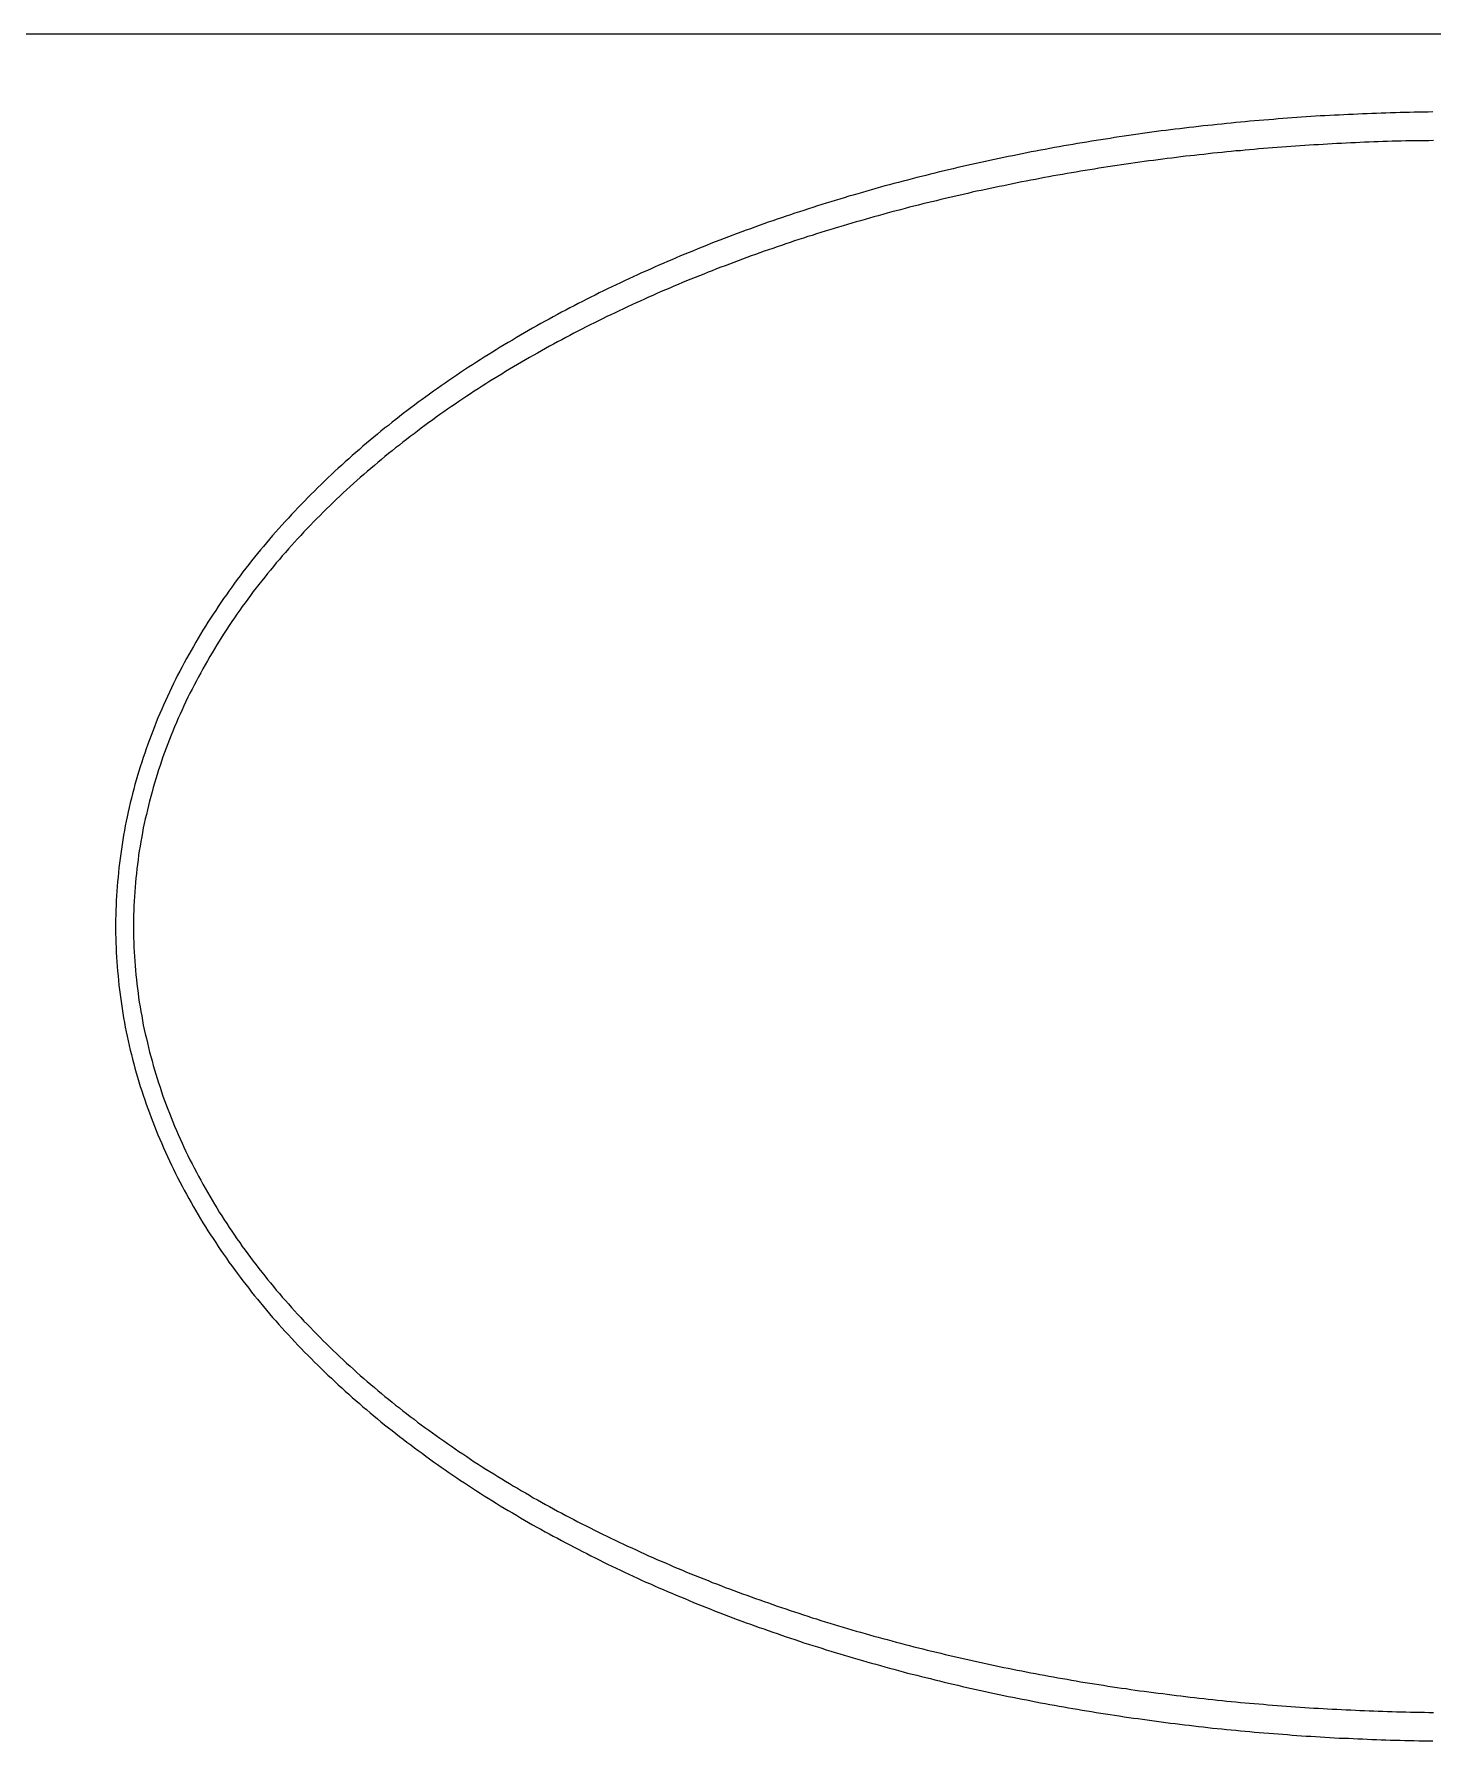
# Model space of a CAD drawing. Header units: millimetres. Extents: x 0 to 3800, y -67 to 2530.
# Drawn here: x 2333.95 to 2342.63, y 1515.71 to 1526.29 of the extents above; entities that cross this region are included whole.
import ezdxf

# ---------------------------------------------------------------- set-up
doc = ezdxf.new("R2010")
doc.units = ezdxf.units.MM
doc.layers.add('내부선 및 부속', color=4, linetype='Continuous')

msp = doc.modelspace()

# ---------------------------------------------------------------- linework, layer by layer
at = {"layer": '내부선 및 부속', "linetype": 'Continuous'}
msp.add_line((2363.939, 1526.289), (2321.663, 1526.289), dxfattribs=at)
at = {"layer": '내부선 및 부속', "linetype": 'Continuous', "flags": 128}
for points in [[(2342.626, 1525.807), (2342.597, 1525.806), (2342.568, 1525.806), (2342.539, 1525.805), (2342.51, 1525.805), (2342.481, 1525.804), (2342.451, 1525.804), (2342.422, 1525.803), (2342.393, 1525.802), (2342.364, 1525.801), (2342.335, 1525.8), (2342.306, 1525.799), (2342.277, 1525.798), (2342.248, 1525.797), (2342.218, 1525.796), (2342.189, 1525.795), (2342.16, 1525.794), (2342.131, 1525.792), (2342.102, 1525.791), (2342.073, 1525.79), (2342.044, 1525.788), (2342.015, 1525.787), (2341.986, 1525.785), (2341.956, 1525.783), (2341.927, 1525.782), (2341.898, 1525.78), (2341.869, 1525.778), (2341.84, 1525.776), (2341.811, 1525.774), (2341.782, 1525.772), (2341.753, 1525.77), (2341.724, 1525.768), (2341.695, 1525.766), (2341.666, 1525.764), (2341.637, 1525.761), (2341.608, 1525.759), (2341.578, 1525.757), (2341.549, 1525.754), (2341.52, 1525.752), (2341.491, 1525.749), (2341.462, 1525.746), (2341.433, 1525.744), (2341.404, 1525.741), (2341.375, 1525.738), (2341.346, 1525.735), (2341.317, 1525.732), (2341.288, 1525.729), (2341.259, 1525.726), (2341.23, 1525.723), (2341.201, 1525.72), (2341.172, 1525.717), (2341.143, 1525.713), (2341.114, 1525.71), (2341.086, 1525.707), (2341.057, 1525.703), (2341.028, 1525.7), (2340.999, 1525.696), (2340.97, 1525.692), (2340.941, 1525.689), (2340.912, 1525.685), (2340.883, 1525.681), (2340.854, 1525.677), (2340.825, 1525.673), (2340.797, 1525.669), (2340.768, 1525.665), (2340.739, 1525.661), (2340.71, 1525.656), (2340.681, 1525.652), (2340.652, 1525.648), (2340.624, 1525.643), (2340.595, 1525.639), (2340.566, 1525.634), (2340.537, 1525.63), (2340.508, 1525.625), (2340.48, 1525.62), (2340.451, 1525.616), (2340.422, 1525.611), (2340.393, 1525.606), (2340.365, 1525.601), (2340.336, 1525.596), (2340.307, 1525.591), (2340.279, 1525.586), (2340.25, 1525.58), (2340.221, 1525.575), (2340.193, 1525.57), (2340.164, 1525.564), (2340.135, 1525.559), (2340.107, 1525.553), (2340.078, 1525.548), (2340.05, 1525.542), (2340.021, 1525.536), (2339.992, 1525.53), (2339.964, 1525.524), (2339.935, 1525.518), (2339.907, 1525.512), (2339.907, 1525.512), (2339.878, 1525.506), (2339.85, 1525.5), (2339.821, 1525.494), (2339.793, 1525.488), (2339.764, 1525.481), (2339.736, 1525.475), (2339.708, 1525.468), (2339.679, 1525.462), (2339.651, 1525.455), (2339.622, 1525.449), (2339.594, 1525.442), (2339.566, 1525.435), (2339.537, 1525.428), (2339.509, 1525.421), (2339.481, 1525.414), (2339.453, 1525.407), (2339.424, 1525.4), (2339.396, 1525.393), (2339.368, 1525.385), (2339.34, 1525.378), (2339.312, 1525.37), (2339.283, 1525.363), (2339.255, 1525.355), (2339.227, 1525.348), (2339.199, 1525.34), (2339.171, 1525.332), (2339.143, 1525.324), (2339.115, 1525.316), (2339.087, 1525.308), (2339.059, 1525.3), (2339.031, 1525.292), (2339.003, 1525.284), (2338.975, 1525.275), (2338.947, 1525.267), (2338.919, 1525.259), (2338.891, 1525.25), (2338.863, 1525.241), (2338.836, 1525.233), (2338.808, 1525.224), (2338.78, 1525.215), (2338.752, 1525.206), (2338.724, 1525.197), (2338.697, 1525.188), (2338.669, 1525.179), (2338.641, 1525.17), (2338.614, 1525.161), (2338.586, 1525.151), (2338.559, 1525.142), (2338.531, 1525.132), (2338.503, 1525.123), (2338.476, 1525.113), (2338.448, 1525.103), (2338.421, 1525.093), (2338.394, 1525.083), (2338.366, 1525.074), (2338.339, 1525.063), (2338.311, 1525.053), (2338.284, 1525.043), (2338.257, 1525.033), (2338.23, 1525.022), (2338.202, 1525.012), (2338.175, 1525.001), (2338.148, 1524.991), (2338.121, 1524.98), (2338.094, 1524.969), (2338.067, 1524.958), (2338.04, 1524.947), (2338.013, 1524.936), (2337.986, 1524.925), (2337.959, 1524.914), (2337.932, 1524.903), (2337.905, 1524.891), (2337.878, 1524.88), (2337.852, 1524.868), (2337.825, 1524.857), (2337.798, 1524.845), (2337.772, 1524.833), (2337.745, 1524.821), (2337.718, 1524.809), (2337.692, 1524.797), (2337.665, 1524.785), (2337.639, 1524.773), (2337.612, 1524.761), (2337.586, 1524.748), (2337.56, 1524.736), (2337.533, 1524.723), (2337.507, 1524.71), (2337.481, 1524.698), (2337.455, 1524.685), (2337.429, 1524.672), (2337.403, 1524.659), (2337.377, 1524.646), (2337.351, 1524.632), (2337.325, 1524.619), (2337.299, 1524.606), (2337.273, 1524.592), (2337.247, 1524.579), (2337.221, 1524.565), (2337.196, 1524.551), (2337.17, 1524.537), (2337.17, 1524.537), (2337.144, 1524.523), (2337.119, 1524.509), (2337.093, 1524.495), (2337.068, 1524.481), (2337.042, 1524.467), (2337.017, 1524.452), (2336.992, 1524.438), (2336.967, 1524.423), (2336.941, 1524.408), (2336.916, 1524.393), (2336.891, 1524.378), (2336.866, 1524.363), (2336.841, 1524.348), (2336.816, 1524.333), (2336.792, 1524.318), (2336.767, 1524.302), (2336.742, 1524.287), (2336.717, 1524.271), (2336.693, 1524.255), (2336.668, 1524.24), (2336.644, 1524.224), (2336.62, 1524.208), (2336.595, 1524.191), (2336.571, 1524.175), (2336.547, 1524.159), (2336.523, 1524.142), (2336.499, 1524.126), (2336.475, 1524.109), (2336.451, 1524.092), (2336.427, 1524.075), (2336.403, 1524.058), (2336.38, 1524.041), (2336.356, 1524.024), (2336.332, 1524.007), (2336.309, 1523.989), (2336.286, 1523.972), (2336.262, 1523.954), (2336.239, 1523.937), (2336.216, 1523.919), (2336.193, 1523.901), (2336.17, 1523.883), (2336.147, 1523.864), (2336.124, 1523.846), (2336.101, 1523.828), (2336.079, 1523.809), (2336.056, 1523.791), (2336.034, 1523.772), (2336.012, 1523.753), (2335.989, 1523.734), (2335.967, 1523.715), (2335.945, 1523.696), (2335.923, 1523.677), (2335.901, 1523.657), (2335.879, 1523.638), (2335.858, 1523.618), (2335.836, 1523.599), (2335.815, 1523.579), (2335.794, 1523.559), (2335.772, 1523.539), (2335.751, 1523.519), (2335.73, 1523.498), (2335.709, 1523.478), (2335.689, 1523.457), (2335.668, 1523.437), (2335.647, 1523.416), (2335.627, 1523.395), (2335.607, 1523.374), (2335.586, 1523.353), (2335.566, 1523.332), (2335.546, 1523.311), (2335.527, 1523.289), (2335.507, 1523.268), (2335.487, 1523.246), (2335.468, 1523.225), (2335.449, 1523.203), (2335.429, 1523.181), (2335.41, 1523.159), (2335.391, 1523.136), (2335.373, 1523.114), (2335.354, 1523.092), (2335.335, 1523.069), (2335.317, 1523.046), (2335.299, 1523.024), (2335.281, 1523.001), (2335.263, 1522.978), (2335.245, 1522.955), (2335.227, 1522.931), (2335.21, 1522.908), (2335.193, 1522.885), (2335.175, 1522.861), (2335.158, 1522.837), (2335.142, 1522.814), (2335.125, 1522.79), (2335.108, 1522.766), (2335.092, 1522.742), (2335.076, 1522.717), (2335.06, 1522.693), (2335.044, 1522.669), (2335.028, 1522.644), (2335.013, 1522.619), (2335.013, 1522.619), (2334.997, 1522.595), (2334.982, 1522.57), (2334.967, 1522.545), (2334.952, 1522.52), (2334.938, 1522.494), (2334.923, 1522.469), (2334.909, 1522.444), (2334.895, 1522.418), (2334.881, 1522.392), (2334.867, 1522.367), (2334.854, 1522.341), (2334.84, 1522.315), (2334.827, 1522.289), (2334.814, 1522.263), (2334.801, 1522.236), (2334.789, 1522.21), (2334.777, 1522.184), (2334.764, 1522.157), (2334.753, 1522.13), (2334.741, 1522.104), (2334.729, 1522.077), (2334.718, 1522.05), (2334.707, 1522.023), (2334.696, 1521.996), (2334.685, 1521.969), (2334.675, 1521.942), (2334.665, 1521.914), (2334.655, 1521.887), (2334.645, 1521.859), (2334.636, 1521.832), (2334.626, 1521.804), (2334.617, 1521.776), (2334.608, 1521.748), (2334.6, 1521.721), (2334.591, 1521.693), (2334.583, 1521.665), (2334.575, 1521.637), (2334.568, 1521.608), (2334.56, 1521.58), (2334.553, 1521.552), (2334.546, 1521.524), (2334.54, 1521.495), (2334.533, 1521.467), (2334.527, 1521.438), (2334.521, 1521.41), (2334.515, 1521.381), (2334.51, 1521.352), (2334.505, 1521.324), (2334.5, 1521.295), (2334.495, 1521.266), (2334.491, 1521.237), (2334.487, 1521.208), (2334.483, 1521.179), (2334.479, 1521.15), (2334.476, 1521.121), (2334.472, 1521.092), (2334.47, 1521.063), (2334.467, 1521.034), (2334.465, 1521.005), (2334.462, 1520.976), (2334.461, 1520.947), (2334.459, 1520.918), (2334.458, 1520.889), (2334.457, 1520.859), (2334.456, 1520.83), (2334.455, 1520.801), (2334.455, 1520.772), (2334.455, 1520.743), (2334.455, 1520.714), (2334.456, 1520.684), (2334.457, 1520.655), (2334.458, 1520.626), (2334.459, 1520.597), (2334.461, 1520.568), (2334.462, 1520.539), (2334.465, 1520.51), (2334.467, 1520.48), (2334.47, 1520.451), (2334.472, 1520.422), (2334.476, 1520.393), (2334.479, 1520.364), (2334.483, 1520.335), (2334.487, 1520.306), (2334.491, 1520.278), (2334.495, 1520.249), (2334.5, 1520.22), (2334.505, 1520.191), (2334.51, 1520.162), (2334.515, 1520.134), (2334.521, 1520.105), (2334.527, 1520.077), (2334.533, 1520.048), (2334.54, 1520.02), (2334.546, 1519.991), (2334.553, 1519.963), (2334.56, 1519.935), (2334.568, 1519.906), (2334.575, 1519.878), (2334.583, 1519.85), (2334.591, 1519.822), (2334.591, 1519.822), (2334.6, 1519.794), (2334.608, 1519.766), (2334.617, 1519.738), (2334.626, 1519.711), (2334.636, 1519.683), (2334.645, 1519.655), (2334.655, 1519.628), (2334.665, 1519.601), (2334.675, 1519.573), (2334.685, 1519.546), (2334.696, 1519.519), (2334.707, 1519.492), (2334.718, 1519.465), (2334.729, 1519.438), (2334.741, 1519.411), (2334.753, 1519.384), (2334.764, 1519.358), (2334.777, 1519.331), (2334.789, 1519.305), (2334.801, 1519.278), (2334.814, 1519.252), (2334.827, 1519.226), (2334.84, 1519.2), (2334.854, 1519.174), (2334.867, 1519.148), (2334.881, 1519.122), (2334.895, 1519.097), (2334.909, 1519.071), (2334.923, 1519.046), (2334.938, 1519.02), (2334.952, 1518.995), (2334.967, 1518.97), (2334.982, 1518.945), (2334.997, 1518.92), (2335.013, 1518.895), (2335.028, 1518.871), (2335.044, 1518.846), (2335.06, 1518.822), (2335.076, 1518.797), (2335.092, 1518.773), (2335.108, 1518.749), (2335.125, 1518.725), (2335.142, 1518.701), (2335.158, 1518.677), (2335.175, 1518.654), (2335.193, 1518.63), (2335.21, 1518.607), (2335.227, 1518.583), (2335.245, 1518.56), (2335.263, 1518.537), (2335.281, 1518.514), (2335.299, 1518.491), (2335.317, 1518.468), (2335.335, 1518.446), (2335.354, 1518.423), (2335.373, 1518.401), (2335.391, 1518.378), (2335.41, 1518.356), (2335.429, 1518.334), (2335.449, 1518.312), (2335.468, 1518.29), (2335.487, 1518.268), (2335.507, 1518.247), (2335.527, 1518.225), (2335.546, 1518.204), (2335.566, 1518.183), (2335.586, 1518.161), (2335.607, 1518.14), (2335.627, 1518.119), (2335.647, 1518.099), (2335.668, 1518.078), (2335.689, 1518.057), (2335.709, 1518.037), (2335.73, 1518.016), (2335.751, 1517.996), (2335.772, 1517.976), (2335.794, 1517.956), (2335.815, 1517.936), (2335.836, 1517.916), (2335.858, 1517.896), (2335.879, 1517.877), (2335.901, 1517.857), (2335.923, 1517.838), (2335.945, 1517.819), (2335.967, 1517.8), (2335.989, 1517.78), (2336.012, 1517.762), (2336.034, 1517.743), (2336.056, 1517.724), (2336.079, 1517.705), (2336.101, 1517.687), (2336.124, 1517.668), (2336.147, 1517.65), (2336.17, 1517.632), (2336.193, 1517.614), (2336.216, 1517.596), (2336.239, 1517.578), (2336.262, 1517.56), (2336.286, 1517.543), (2336.309, 1517.525), (2336.309, 1517.525), (2336.332, 1517.508), (2336.356, 1517.491), (2336.38, 1517.473), (2336.403, 1517.456), (2336.427, 1517.439), (2336.451, 1517.422), (2336.475, 1517.406), (2336.499, 1517.389), (2336.523, 1517.372), (2336.547, 1517.356), (2336.571, 1517.34), (2336.595, 1517.323), (2336.62, 1517.307), (2336.644, 1517.291), (2336.668, 1517.275), (2336.693, 1517.259), (2336.717, 1517.244), (2336.742, 1517.228), (2336.767, 1517.212), (2336.792, 1517.197), (2336.816, 1517.182), (2336.841, 1517.166), (2336.866, 1517.151), (2336.891, 1517.136), (2336.916, 1517.121), (2336.941, 1517.107), (2336.967, 1517.092), (2336.992, 1517.077), (2337.017, 1517.063), (2337.042, 1517.048), (2337.068, 1517.034), (2337.093, 1517.02), (2337.119, 1517.005), (2337.144, 1516.991), (2337.17, 1516.977), (2337.196, 1516.964), (2337.221, 1516.95), (2337.247, 1516.936), (2337.273, 1516.923), (2337.299, 1516.909), (2337.325, 1516.896), (2337.351, 1516.882), (2337.377, 1516.869), (2337.403, 1516.856), (2337.429, 1516.843), (2337.455, 1516.83), (2337.481, 1516.817), (2337.507, 1516.804), (2337.533, 1516.792), (2337.56, 1516.779), (2337.586, 1516.767), (2337.612, 1516.754), (2337.639, 1516.742), (2337.665, 1516.73), (2337.692, 1516.717), (2337.718, 1516.705), (2337.745, 1516.693), (2337.772, 1516.682), (2337.798, 1516.67), (2337.825, 1516.658), (2337.852, 1516.646), (2337.878, 1516.635), (2337.905, 1516.623), (2337.932, 1516.612), (2337.959, 1516.601), (2337.986, 1516.59), (2338.013, 1516.578), (2338.04, 1516.567), (2338.067, 1516.556), (2338.094, 1516.545), (2338.121, 1516.535), (2338.148, 1516.524), (2338.175, 1516.513), (2338.202, 1516.503), (2338.23, 1516.492), (2338.257, 1516.482), (2338.284, 1516.472), (2338.311, 1516.461), (2338.339, 1516.451), (2338.366, 1516.441), (2338.394, 1516.431), (2338.421, 1516.421), (2338.448, 1516.411), (2338.476, 1516.402), (2338.503, 1516.392), (2338.531, 1516.382), (2338.559, 1516.373), (2338.586, 1516.363), (2338.614, 1516.354), (2338.641, 1516.345), (2338.669, 1516.336), (2338.697, 1516.326), (2338.724, 1516.317), (2338.752, 1516.308), (2338.78, 1516.3), (2338.808, 1516.291), (2338.836, 1516.282), (2338.863, 1516.273), (2338.891, 1516.265), (2338.919, 1516.256), (2338.919, 1516.256), (2338.947, 1516.248), (2338.975, 1516.239), (2339.003, 1516.231), (2339.031, 1516.223), (2339.059, 1516.215), (2339.087, 1516.206), (2339.115, 1516.198), (2339.143, 1516.19), (2339.171, 1516.183), (2339.199, 1516.175), (2339.227, 1516.167), (2339.255, 1516.159), (2339.283, 1516.152), (2339.312, 1516.144), (2339.34, 1516.137), (2339.368, 1516.129), (2339.396, 1516.122), (2339.424, 1516.115), (2339.453, 1516.108), (2339.481, 1516.101), (2339.509, 1516.094), (2339.537, 1516.087), (2339.566, 1516.08), (2339.594, 1516.073), (2339.622, 1516.066), (2339.651, 1516.059), (2339.679, 1516.053), (2339.708, 1516.046), (2339.736, 1516.04), (2339.764, 1516.033), (2339.793, 1516.027), (2339.821, 1516.021), (2339.85, 1516.014), (2339.878, 1516.008), (2339.907, 1516.002), (2339.935, 1515.996), (2339.964, 1515.99), (2339.992, 1515.984), (2340.021, 1515.979), (2340.05, 1515.973), (2340.078, 1515.967), (2340.107, 1515.962), (2340.135, 1515.956), (2340.164, 1515.95), (2340.193, 1515.945), (2340.221, 1515.94), (2340.25, 1515.934), (2340.279, 1515.929), (2340.307, 1515.924), (2340.336, 1515.919), (2340.365, 1515.914), (2340.393, 1515.909), (2340.422, 1515.904), (2340.451, 1515.899), (2340.48, 1515.894), (2340.508, 1515.89), (2340.537, 1515.885), (2340.566, 1515.88), (2340.595, 1515.876), (2340.624, 1515.871), (2340.652, 1515.867), (2340.681, 1515.863), (2340.71, 1515.858), (2340.739, 1515.854), (2340.768, 1515.85), (2340.797, 1515.846), (2340.825, 1515.842), (2340.854, 1515.838), (2340.883, 1515.834), (2340.912, 1515.83), (2340.941, 1515.826), (2340.97, 1515.822), (2340.999, 1515.819), (2341.028, 1515.815), (2341.057, 1515.812), (2341.086, 1515.808), (2341.114, 1515.805), (2341.143, 1515.801), (2341.172, 1515.798), (2341.201, 1515.795), (2341.23, 1515.792), (2341.259, 1515.788), (2341.288, 1515.785), (2341.317, 1515.782), (2341.346, 1515.779), (2341.375, 1515.777), (2341.404, 1515.774), (2341.433, 1515.771), (2341.462, 1515.768), (2341.491, 1515.766), (2341.52, 1515.763), (2341.549, 1515.76), (2341.578, 1515.758), (2341.608, 1515.756), (2341.637, 1515.753), (2341.666, 1515.751), (2341.695, 1515.749), (2341.724, 1515.747), (2341.753, 1515.744), (2341.782, 1515.742), (2341.782, 1515.742), (2341.811, 1515.74), (2341.84, 1515.738), (2341.869, 1515.737), (2341.898, 1515.735), (2341.927, 1515.733), (2341.956, 1515.731), (2341.986, 1515.73), (2342.015, 1515.728), (2342.044, 1515.726), (2342.073, 1515.725), (2342.102, 1515.724), (2342.131, 1515.722), (2342.16, 1515.721), (2342.189, 1515.72), (2342.218, 1515.718), (2342.248, 1515.717), (2342.277, 1515.716), (2342.306, 1515.715), (2342.335, 1515.714), (2342.364, 1515.713), (2342.393, 1515.713), (2342.422, 1515.712), (2342.451, 1515.711), (2342.481, 1515.71), (2342.51, 1515.71), (2342.539, 1515.709), (2342.568, 1515.709), (2342.597, 1515.708), (2342.626, 1515.708)], [(2342.63, 1525.63), (2342.601, 1525.629), (2342.573, 1525.629), (2342.544, 1525.629), (2342.516, 1525.628), (2342.487, 1525.627), (2342.458, 1525.627), (2342.43, 1525.626), (2342.401, 1525.625), (2342.373, 1525.625), (2342.344, 1525.624), (2342.316, 1525.623), (2342.287, 1525.622), (2342.259, 1525.621), (2342.23, 1525.62), (2342.202, 1525.619), (2342.173, 1525.618), (2342.145, 1525.616), (2342.116, 1525.615), (2342.087, 1525.614), (2342.059, 1525.612), (2342.03, 1525.611), (2342.002, 1525.609), (2341.973, 1525.608), (2341.945, 1525.606), (2341.916, 1525.604), (2341.888, 1525.603), (2341.859, 1525.601), (2341.831, 1525.599), (2341.802, 1525.597), (2341.774, 1525.595), (2341.745, 1525.593), (2341.717, 1525.591), (2341.688, 1525.589), (2341.66, 1525.587), (2341.631, 1525.585), (2341.603, 1525.582), (2341.575, 1525.58), (2341.546, 1525.578), (2341.518, 1525.575), (2341.489, 1525.573), (2341.461, 1525.57), (2341.432, 1525.567), (2341.404, 1525.565), (2341.375, 1525.562), (2341.347, 1525.559), (2341.319, 1525.556), (2341.29, 1525.553), (2341.262, 1525.551), (2341.233, 1525.547), (2341.205, 1525.544), (2341.177, 1525.541), (2341.148, 1525.538), (2341.12, 1525.535), (2341.091, 1525.532), (2341.063, 1525.528), (2341.035, 1525.525), (2341.006, 1525.521), (2340.978, 1525.518), (2340.95, 1525.514), (2340.921, 1525.51), (2340.893, 1525.507), (2340.865, 1525.503), (2340.836, 1525.499), (2340.808, 1525.495), (2340.78, 1525.491), (2340.752, 1525.487), (2340.723, 1525.483), (2340.695, 1525.479), (2340.667, 1525.475), (2340.639, 1525.471), (2340.61, 1525.466), (2340.582, 1525.462), (2340.554, 1525.458), (2340.526, 1525.453), (2340.498, 1525.448), (2340.469, 1525.444), (2340.441, 1525.439), (2340.413, 1525.434), (2340.385, 1525.43), (2340.357, 1525.425), (2340.329, 1525.42), (2340.3, 1525.415), (2340.272, 1525.41), (2340.244, 1525.405), (2340.216, 1525.4), (2340.188, 1525.394), (2340.16, 1525.389), (2340.132, 1525.384), (2340.104, 1525.378), (2340.076, 1525.373), (2340.048, 1525.367), (2340.02, 1525.362), (2339.992, 1525.356), (2339.964, 1525.35), (2339.964, 1525.35), (2339.936, 1525.345), (2339.908, 1525.339), (2339.88, 1525.333), (2339.852, 1525.327), (2339.824, 1525.321), (2339.796, 1525.315), (2339.768, 1525.309), (2339.741, 1525.302), (2339.713, 1525.296), (2339.685, 1525.29), (2339.657, 1525.283), (2339.629, 1525.277), (2339.601, 1525.27), (2339.574, 1525.264), (2339.546, 1525.257), (2339.518, 1525.25), (2339.49, 1525.244), (2339.463, 1525.237), (2339.435, 1525.23), (2339.407, 1525.223), (2339.38, 1525.216), (2339.352, 1525.208), (2339.324, 1525.201), (2339.297, 1525.194), (2339.269, 1525.187), (2339.241, 1525.179), (2339.214, 1525.172), (2339.186, 1525.164), (2339.159, 1525.156), (2339.131, 1525.149), (2339.104, 1525.141), (2339.076, 1525.133), (2339.049, 1525.125), (2339.021, 1525.117), (2338.994, 1525.109), (2338.967, 1525.101), (2338.939, 1525.093), (2338.912, 1525.085), (2338.885, 1525.076), (2338.857, 1525.068), (2338.83, 1525.059), (2338.803, 1525.051), (2338.776, 1525.042), (2338.748, 1525.034), (2338.721, 1525.025), (2338.694, 1525.016), (2338.667, 1525.007), (2338.64, 1524.998), (2338.613, 1524.989), (2338.586, 1524.98), (2338.559, 1524.971), (2338.532, 1524.961), (2338.505, 1524.952), (2338.478, 1524.943), (2338.451, 1524.933), (2338.424, 1524.923), (2338.397, 1524.914), (2338.37, 1524.904), (2338.343, 1524.894), (2338.316, 1524.884), (2338.29, 1524.874), (2338.263, 1524.864), (2338.236, 1524.854), (2338.209, 1524.844), (2338.183, 1524.834), (2338.156, 1524.823), (2338.13, 1524.813), (2338.103, 1524.802), (2338.076, 1524.792), (2338.05, 1524.781), (2338.023, 1524.77), (2337.997, 1524.76), (2337.971, 1524.749), (2337.944, 1524.738), (2337.918, 1524.726), (2337.892, 1524.715), (2337.865, 1524.704), (2337.839, 1524.693), (2337.813, 1524.681), (2337.787, 1524.67), (2337.761, 1524.658), (2337.735, 1524.647), (2337.709, 1524.635), (2337.683, 1524.623), (2337.657, 1524.611), (2337.631, 1524.599), (2337.605, 1524.587), (2337.579, 1524.575), (2337.553, 1524.562), (2337.527, 1524.55), (2337.502, 1524.538), (2337.476, 1524.525), (2337.45, 1524.513), (2337.425, 1524.5), (2337.399, 1524.487), (2337.374, 1524.474), (2337.348, 1524.461), (2337.323, 1524.448), (2337.297, 1524.435), (2337.272, 1524.422), (2337.272, 1524.422), (2337.247, 1524.408), (2337.222, 1524.395), (2337.196, 1524.381), (2337.171, 1524.368), (2337.146, 1524.354), (2337.121, 1524.34), (2337.096, 1524.326), (2337.071, 1524.312), (2337.046, 1524.298), (2337.022, 1524.284), (2336.997, 1524.27), (2336.972, 1524.255), (2336.948, 1524.241), (2336.923, 1524.226), (2336.898, 1524.212), (2336.874, 1524.197), (2336.85, 1524.182), (2336.825, 1524.167), (2336.801, 1524.152), (2336.777, 1524.137), (2336.752, 1524.122), (2336.728, 1524.106), (2336.704, 1524.091), (2336.68, 1524.075), (2336.656, 1524.06), (2336.633, 1524.044), (2336.609, 1524.028), (2336.585, 1524.012), (2336.561, 1523.996), (2336.538, 1523.98), (2336.514, 1523.964), (2336.491, 1523.947), (2336.467, 1523.931), (2336.444, 1523.914), (2336.421, 1523.897), (2336.398, 1523.881), (2336.374, 1523.864), (2336.351, 1523.847), (2336.328, 1523.829), (2336.306, 1523.812), (2336.283, 1523.795), (2336.26, 1523.777), (2336.237, 1523.76), (2336.215, 1523.742), (2336.192, 1523.724), (2336.17, 1523.707), (2336.148, 1523.689), (2336.126, 1523.671), (2336.104, 1523.652), (2336.082, 1523.634), (2336.06, 1523.616), (2336.038, 1523.597), (2336.016, 1523.578), (2335.994, 1523.56), (2335.973, 1523.541), (2335.951, 1523.522), (2335.93, 1523.503), (2335.909, 1523.484), (2335.888, 1523.464), (2335.867, 1523.445), (2335.846, 1523.425), (2335.825, 1523.406), (2335.804, 1523.386), (2335.784, 1523.366), (2335.763, 1523.346), (2335.743, 1523.326), (2335.723, 1523.306), (2335.703, 1523.286), (2335.683, 1523.265), (2335.663, 1523.245), (2335.643, 1523.224), (2335.623, 1523.203), (2335.604, 1523.182), (2335.584, 1523.161), (2335.565, 1523.14), (2335.546, 1523.119), (2335.527, 1523.098), (2335.508, 1523.076), (2335.489, 1523.055), (2335.471, 1523.033), (2335.452, 1523.011), (2335.434, 1522.989), (2335.416, 1522.967), (2335.398, 1522.945), (2335.38, 1522.923), (2335.362, 1522.901), (2335.344, 1522.878), (2335.327, 1522.856), (2335.309, 1522.833), (2335.292, 1522.81), (2335.275, 1522.787), (2335.258, 1522.764), (2335.241, 1522.741), (2335.225, 1522.718), (2335.208, 1522.694), (2335.192, 1522.671), (2335.176, 1522.647), (2335.16, 1522.623), (2335.144, 1522.6), (2335.129, 1522.576), (2335.129, 1522.576), (2335.113, 1522.552), (2335.098, 1522.527), (2335.083, 1522.503), (2335.068, 1522.479), (2335.053, 1522.454), (2335.039, 1522.43), (2335.025, 1522.405), (2335.01, 1522.38), (2334.996, 1522.355), (2334.983, 1522.33), (2334.969, 1522.305), (2334.956, 1522.28), (2334.942, 1522.254), (2334.929, 1522.229), (2334.916, 1522.203), (2334.904, 1522.178), (2334.891, 1522.152), (2334.879, 1522.126), (2334.867, 1522.1), (2334.855, 1522.074), (2334.844, 1522.048), (2334.832, 1522.022), (2334.821, 1521.996), (2334.81, 1521.969), (2334.8, 1521.943), (2334.789, 1521.916), (2334.779, 1521.889), (2334.769, 1521.863), (2334.759, 1521.836), (2334.749, 1521.809), (2334.74, 1521.782), (2334.731, 1521.755), (2334.722, 1521.728), (2334.713, 1521.7), (2334.705, 1521.673), (2334.696, 1521.646), (2334.688, 1521.618), (2334.681, 1521.591), (2334.673, 1521.563), (2334.666, 1521.535), (2334.659, 1521.508), (2334.652, 1521.48), (2334.646, 1521.452), (2334.639, 1521.424), (2334.633, 1521.396), (2334.627, 1521.368), (2334.622, 1521.34), (2334.617, 1521.312), (2334.612, 1521.284), (2334.607, 1521.256), (2334.602, 1521.227), (2334.598, 1521.199), (2334.594, 1521.171), (2334.591, 1521.142), (2334.587, 1521.114), (2334.584, 1521.086), (2334.581, 1521.057), (2334.578, 1521.029), (2334.576, 1521), (2334.574, 1520.972), (2334.572, 1520.943), (2334.57, 1520.915), (2334.569, 1520.886), (2334.568, 1520.857), (2334.567, 1520.829), (2334.567, 1520.8), (2334.566, 1520.772), (2334.566, 1520.743), (2334.567, 1520.714), (2334.567, 1520.686), (2334.568, 1520.657), (2334.569, 1520.629), (2334.57, 1520.6), (2334.572, 1520.572), (2334.574, 1520.543), (2334.576, 1520.514), (2334.578, 1520.486), (2334.581, 1520.458), (2334.584, 1520.429), (2334.587, 1520.401), (2334.591, 1520.372), (2334.594, 1520.344), (2334.598, 1520.316), (2334.602, 1520.287), (2334.607, 1520.259), (2334.612, 1520.231), (2334.617, 1520.203), (2334.622, 1520.175), (2334.627, 1520.146), (2334.633, 1520.118), (2334.639, 1520.091), (2334.646, 1520.063), (2334.652, 1520.035), (2334.659, 1520.007), (2334.666, 1519.979), (2334.673, 1519.952), (2334.681, 1519.924), (2334.688, 1519.896), (2334.696, 1519.869), (2334.705, 1519.842), (2334.705, 1519.842), (2334.713, 1519.814), (2334.722, 1519.787), (2334.731, 1519.76), (2334.74, 1519.733), (2334.749, 1519.706), (2334.759, 1519.679), (2334.769, 1519.652), (2334.779, 1519.625), (2334.789, 1519.599), (2334.8, 1519.572), (2334.81, 1519.546), (2334.821, 1519.519), (2334.832, 1519.493), (2334.844, 1519.467), (2334.855, 1519.44), (2334.867, 1519.414), (2334.879, 1519.388), (2334.891, 1519.363), (2334.904, 1519.337), (2334.916, 1519.311), (2334.929, 1519.286), (2334.942, 1519.26), (2334.956, 1519.235), (2334.969, 1519.21), (2334.983, 1519.185), (2334.996, 1519.16), (2335.01, 1519.135), (2335.025, 1519.11), (2335.039, 1519.085), (2335.053, 1519.06), (2335.068, 1519.036), (2335.083, 1519.012), (2335.098, 1518.987), (2335.113, 1518.963), (2335.129, 1518.939), (2335.144, 1518.915), (2335.16, 1518.891), (2335.176, 1518.868), (2335.192, 1518.844), (2335.208, 1518.82), (2335.225, 1518.797), (2335.241, 1518.774), (2335.258, 1518.751), (2335.275, 1518.728), (2335.292, 1518.705), (2335.309, 1518.682), (2335.327, 1518.659), (2335.344, 1518.637), (2335.362, 1518.614), (2335.38, 1518.592), (2335.398, 1518.569), (2335.416, 1518.547), (2335.434, 1518.525), (2335.452, 1518.503), (2335.471, 1518.482), (2335.489, 1518.46), (2335.508, 1518.438), (2335.527, 1518.417), (2335.546, 1518.396), (2335.565, 1518.374), (2335.584, 1518.353), (2335.604, 1518.332), (2335.623, 1518.311), (2335.643, 1518.291), (2335.663, 1518.27), (2335.683, 1518.25), (2335.703, 1518.229), (2335.723, 1518.209), (2335.743, 1518.189), (2335.763, 1518.169), (2335.784, 1518.149), (2335.804, 1518.129), (2335.825, 1518.109), (2335.846, 1518.089), (2335.867, 1518.07), (2335.888, 1518.05), (2335.909, 1518.031), (2335.93, 1518.012), (2335.951, 1517.993), (2335.973, 1517.974), (2335.994, 1517.955), (2336.016, 1517.936), (2336.038, 1517.918), (2336.06, 1517.899), (2336.082, 1517.881), (2336.104, 1517.862), (2336.126, 1517.844), (2336.148, 1517.826), (2336.17, 1517.808), (2336.192, 1517.79), (2336.215, 1517.772), (2336.237, 1517.755), (2336.26, 1517.737), (2336.283, 1517.72), (2336.306, 1517.702), (2336.328, 1517.685), (2336.351, 1517.668), (2336.374, 1517.651), (2336.398, 1517.634), (2336.421, 1517.617), (2336.421, 1517.617), (2336.444, 1517.601), (2336.467, 1517.584), (2336.491, 1517.568), (2336.514, 1517.551), (2336.538, 1517.535), (2336.561, 1517.519), (2336.585, 1517.503), (2336.609, 1517.487), (2336.633, 1517.471), (2336.656, 1517.455), (2336.68, 1517.439), (2336.704, 1517.424), (2336.728, 1517.408), (2336.752, 1517.393), (2336.777, 1517.378), (2336.801, 1517.363), (2336.825, 1517.347), (2336.85, 1517.333), (2336.874, 1517.318), (2336.898, 1517.303), (2336.923, 1517.288), (2336.948, 1517.274), (2336.972, 1517.259), (2336.997, 1517.245), (2337.022, 1517.231), (2337.046, 1517.216), (2337.071, 1517.202), (2337.096, 1517.188), (2337.121, 1517.174), (2337.146, 1517.161), (2337.171, 1517.147), (2337.196, 1517.133), (2337.222, 1517.12), (2337.247, 1517.106), (2337.272, 1517.093), (2337.297, 1517.08), (2337.323, 1517.067), (2337.348, 1517.054), (2337.374, 1517.041), (2337.399, 1517.028), (2337.425, 1517.015), (2337.45, 1517.002), (2337.476, 1516.99), (2337.502, 1516.977), (2337.527, 1516.965), (2337.553, 1516.952), (2337.579, 1516.94), (2337.605, 1516.928), (2337.631, 1516.916), (2337.657, 1516.904), (2337.683, 1516.892), (2337.709, 1516.88), (2337.735, 1516.868), (2337.761, 1516.856), (2337.787, 1516.845), (2337.813, 1516.833), (2337.839, 1516.822), (2337.865, 1516.811), (2337.892, 1516.799), (2337.918, 1516.788), (2337.944, 1516.777), (2337.971, 1516.766), (2337.997, 1516.755), (2338.023, 1516.744), (2338.05, 1516.734), (2338.076, 1516.723), (2338.103, 1516.712), (2338.13, 1516.702), (2338.156, 1516.691), (2338.183, 1516.681), (2338.209, 1516.671), (2338.236, 1516.66), (2338.263, 1516.65), (2338.29, 1516.64), (2338.316, 1516.63), (2338.343, 1516.62), (2338.37, 1516.611), (2338.397, 1516.601), (2338.424, 1516.591), (2338.451, 1516.582), (2338.478, 1516.572), (2338.505, 1516.563), (2338.532, 1516.553), (2338.559, 1516.544), (2338.586, 1516.535), (2338.613, 1516.526), (2338.64, 1516.517), (2338.667, 1516.508), (2338.694, 1516.499), (2338.721, 1516.49), (2338.748, 1516.481), (2338.776, 1516.472), (2338.803, 1516.464), (2338.83, 1516.455), (2338.857, 1516.447), (2338.885, 1516.438), (2338.912, 1516.43), (2338.939, 1516.422), (2338.967, 1516.414), (2338.994, 1516.405), (2338.994, 1516.405), (2339.021, 1516.397), (2339.049, 1516.389), (2339.076, 1516.382), (2339.104, 1516.374), (2339.131, 1516.366), (2339.159, 1516.358), (2339.186, 1516.351), (2339.214, 1516.343), (2339.241, 1516.336), (2339.269, 1516.328), (2339.297, 1516.321), (2339.324, 1516.313), (2339.352, 1516.306), (2339.38, 1516.299), (2339.407, 1516.292), (2339.435, 1516.285), (2339.463, 1516.278), (2339.49, 1516.271), (2339.518, 1516.264), (2339.546, 1516.258), (2339.574, 1516.251), (2339.601, 1516.244), (2339.629, 1516.238), (2339.657, 1516.231), (2339.685, 1516.225), (2339.713, 1516.218), (2339.741, 1516.212), (2339.768, 1516.206), (2339.796, 1516.2), (2339.824, 1516.194), (2339.852, 1516.188), (2339.88, 1516.182), (2339.908, 1516.176), (2339.936, 1516.17), (2339.964, 1516.164), (2339.992, 1516.158), (2340.02, 1516.153), (2340.048, 1516.147), (2340.076, 1516.142), (2340.104, 1516.136), (2340.132, 1516.131), (2340.16, 1516.126), (2340.188, 1516.12), (2340.216, 1516.115), (2340.244, 1516.11), (2340.272, 1516.105), (2340.3, 1516.1), (2340.329, 1516.095), (2340.357, 1516.09), (2340.385, 1516.085), (2340.413, 1516.08), (2340.441, 1516.075), (2340.469, 1516.071), (2340.498, 1516.066), (2340.526, 1516.062), (2340.554, 1516.057), (2340.582, 1516.053), (2340.61, 1516.048), (2340.639, 1516.044), (2340.667, 1516.04), (2340.695, 1516.036), (2340.723, 1516.032), (2340.752, 1516.027), (2340.78, 1516.023), (2340.808, 1516.019), (2340.836, 1516.016), (2340.865, 1516.012), (2340.893, 1516.008), (2340.921, 1516.004), (2340.95, 1516.001), (2340.978, 1515.997), (2341.006, 1515.993), (2341.035, 1515.99), (2341.063, 1515.987), (2341.091, 1515.983), (2341.12, 1515.98), (2341.148, 1515.977), (2341.177, 1515.973), (2341.205, 1515.97), (2341.233, 1515.967), (2341.262, 1515.964), (2341.29, 1515.961), (2341.319, 1515.958), (2341.347, 1515.955), (2341.375, 1515.953), (2341.404, 1515.95), (2341.432, 1515.947), (2341.461, 1515.945), (2341.489, 1515.942), (2341.518, 1515.94), (2341.546, 1515.937), (2341.575, 1515.935), (2341.603, 1515.932), (2341.631, 1515.93), (2341.66, 1515.928), (2341.688, 1515.926), (2341.717, 1515.924), (2341.745, 1515.921), (2341.774, 1515.919), (2341.802, 1515.917), (2341.802, 1515.917), (2341.831, 1515.916), (2341.859, 1515.914), (2341.888, 1515.912), (2341.916, 1515.91), (2341.945, 1515.909), (2341.973, 1515.907), (2342.002, 1515.905), (2342.03, 1515.904), (2342.059, 1515.902), (2342.087, 1515.901), (2342.116, 1515.9), (2342.145, 1515.898), (2342.173, 1515.897), (2342.202, 1515.896), (2342.23, 1515.895), (2342.259, 1515.894), (2342.287, 1515.893), (2342.316, 1515.892), (2342.344, 1515.891), (2342.373, 1515.89), (2342.401, 1515.889), (2342.43, 1515.889), (2342.458, 1515.888), (2342.487, 1515.887), (2342.516, 1515.887), (2342.544, 1515.886), (2342.573, 1515.886), (2342.601, 1515.885), (2342.63, 1515.885)]]:
    msp.add_lwpolyline(points, dxfattribs=at)

doc.saveas('drawing.dxf')
